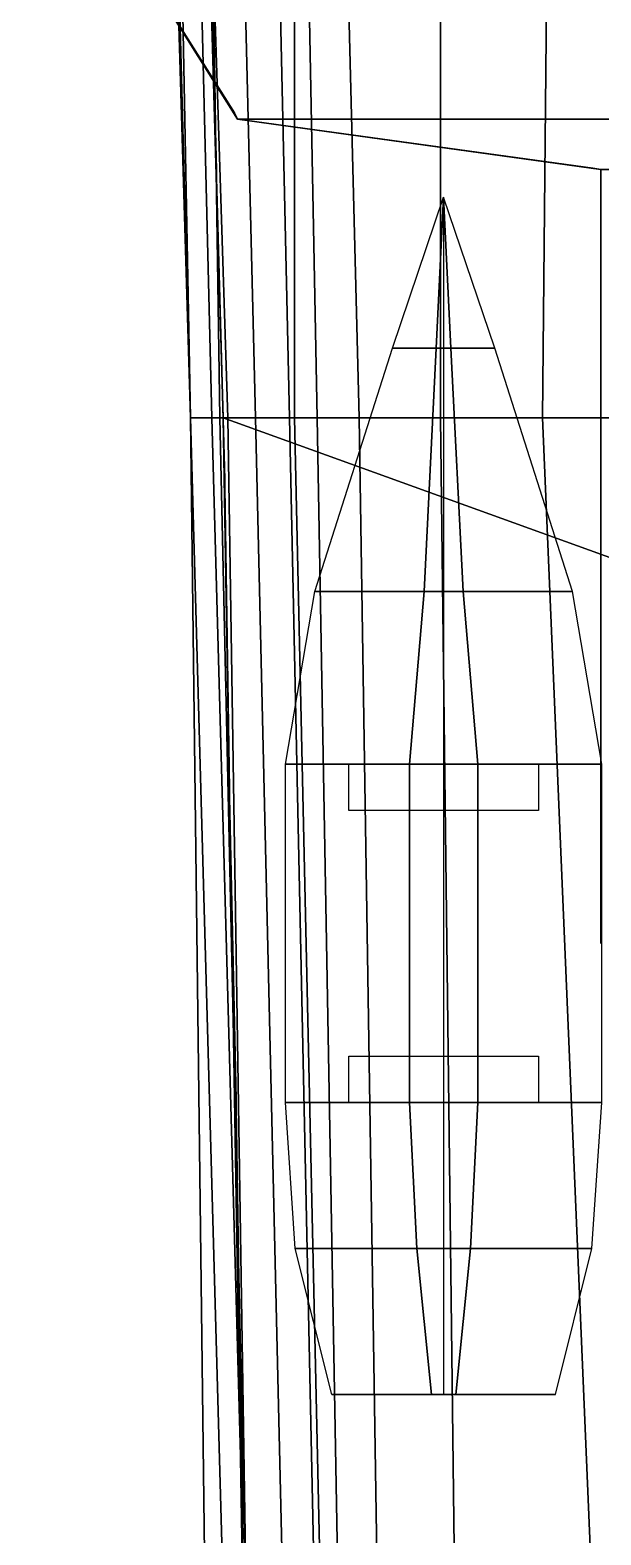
# Model space of a CAD drawing. Header units: millimetres. Extents: x -12 to 12, y -117 to 93.
# Drawn here: x -12.05 to -8.53, y -5.54 to 3.74 of the extents above; entities that cross this region are included whole.
import ezdxf

# ---------------------------------------------------------------- set-up
doc = ezdxf.new("R2010")
doc.units = ezdxf.units.MM
doc.header["$MEASUREMENT"] = 0
for name, color, linetype in [('boats', 1, 'Continuous'), ('railings', 6, 'Continuous'), ('supersctucture', 3, 'Continuous')]:
    doc.layers.add(name, color=color, linetype=linetype)

msp = doc.modelspace()

# ---------------------------------------------------------------- linework, layer by layer
for points in [[(-11.31, 10.75, 5.78), (-11.34, 10.75, 5.5), (-11.06, 1.35, 5.35), (-11.06, 1.35, 5.84)], [(-11.34, 10.75, 5.5), (-11.13, 10.75, 4.57), (-10.83, 1.35, 4.57), (-11.06, 1.35, 5.35)], [(-11.13, 10.75, 5.97), (-11.31, 10.75, 5.78), (-11.06, 1.35, 5.84), (-10.86, 1.35, 6.1)], [(-11.24, 10.75, -1.6), (-11.24, 10.75, -2.57), (-11.06, 1.35, -2.66), (-11.06, 1.35, -1.4)], [(-11.24, 10.75, -2.57), (-11.02, 10.75, -3.54), (-10.88, 1.35, -3.54), (-11.06, 1.35, -2.66)], [(-11.16, 10.75, -0.83), (-11.24, 10.75, -1.6), (-11.06, 1.35, -1.4), (-10.93, 1.35, -0.83)], [(-10.89, 10.75, -0.06), (-11.16, 10.75, -0.83), (-10.93, 1.35, -0.83), (-10.66, 1.35, -0.06)], [(-11.13, 10.75, 4.57), (-10.26, 10.75, 1.01), (-10.02, 1.35, 1.09), (-10.83, 1.35, 4.57)], [(-11.02, 10.75, -3.54), (-10.42, 10.75, -4.79), (-10.42, 1.35, -4.49), (-10.88, 1.35, -3.54)], [(-10.66, 10.75, 0.39), (-10.89, 10.75, -0.06), (-10.66, 1.35, -0.06), (-10.45, 1.35, 0.39)], [(-10.46, 10.75, 0.7), (-10.66, 10.75, 0.39), (-10.45, 1.35, 0.39), (-10.28, 1.35, 0.7)], [(-10.26, 10.75, 1.01), (-10.46, 10.75, 0.7), (-10.28, 1.35, 0.7), (-10.02, 1.35, 1.09)], [(-10.42, 10.75, -4.79), (-9.52, 10.75, -5.72), (-9.52, 1.35, -5.6), (-10.42, 1.35, -4.49)], [(-9.52, 10.75, -5.72), (-8.8, 10.75, -6.21), (-8.89, 1.35, -6.21), (-9.52, 1.35, -5.6)], [(-8.8, 10.75, -6.21), (-7.61, 10.75, -6.73), (-7.83, 1.35, -6.73), (-8.89, 1.35, -6.21)], [(12.05, 5.23, 8.77), (-12.05, 5.23, 8.77), (-10.77, 3.19, 8.77), (10.77, 3.19, 8.77)], [(-10.77, 3.19, 8.67), (-12.05, 5.23, 8.67), (12.05, 5.23, 8.67), (10.77, 3.19, 8.67)], [(-10.77, 3.19, 8.77), (-12.05, 5.23, 8.77), (-12.05, 5.23, 8.67), (-10.77, 3.19, 8.67)], [(-8.53, 2.88, 8.67), (-10.77, 3.19, 8.67), (10.77, 3.19, 8.67), (8.53, 2.88, 8.67)], [(8.53, 2.88, 8.77), (10.77, 3.19, 8.77), (-10.77, 3.19, 8.77), (-8.53, 2.88, 8.77)], [(-8.53, 2.88, 8.77), (-10.77, 3.19, 8.77), (-10.77, 3.19, 8.67), (-8.53, 2.88, 8.67)], [(-8.53, -1.89, 8.77), (-8.53, 2.88, 8.77), (-8.53, 2.88, 8.67), (-8.53, -1.89, 8.67)], [(-11.06, 1.35, -1.4), (-11.06, 1.35, -2.66), (-10.81, -7.65, -2.16), (-10.81, -7.65, -1.69)], [(-11.06, 1.35, -2.66), (-10.88, 1.35, -3.54), (-10.68, -7.65, -3.06), (-10.81, -7.65, -2.16)], [(-10.93, 1.35, -0.83), (-11.06, 1.35, -1.4), (-10.81, -7.65, -1.69), (-10.68, -7.65, -0.83)], [(-10.86, 1.35, 6.1), (-11.06, 1.35, 5.84), (-10.95, -7.65, 5.84), (-10.71, -7.65, 6.12)], [(-11.06, 1.35, 5.84), (-11.06, 1.35, 5.35), (-10.95, -7.65, 5.44), (-10.95, -7.65, 5.84)], [(-11.06, 1.35, 5.35), (-10.83, 1.35, 4.57), (-10.69, -7.65, 4.67), (-10.95, -7.65, 5.44)], [(-10.66, 1.35, -0.06), (-10.93, 1.35, -0.83), (-10.68, -7.65, -0.83), (-10.45, -7.65, -0.06)], [(-10.88, 1.35, -3.54), (-10.42, 1.35, -4.49), (-10.22, -7.65, -4.25), (-10.68, -7.65, -3.06)], [(-10.83, 1.35, 4.57), (-10.02, 1.35, 1.09), (-9.88, -7.65, 1.16), (-10.69, -7.65, 4.67)], [(-10.45, 1.35, 0.39), (-10.66, 1.35, -0.06), (-10.45, -7.65, -0.06), (-10.26, -7.65, 0.39)], [(-10.28, 1.35, 0.7), (-10.45, 1.35, 0.39), (-10.26, -7.65, 0.39), (-10.12, -7.65, 0.7)], [(-10.42, 1.35, -4.49), (-9.52, 1.35, -5.6), (-9.41, -7.65, -5.3), (-10.22, -7.65, -4.25)], [(-10.02, 1.35, 1.09), (-10.28, 1.35, 0.7), (-10.12, -7.65, 0.7), (-9.88, -7.65, 1.16)], [(-9.52, 1.35, -5.6), (-8.89, 1.35, -6.21), (-8.51, -7.65, -6.11), (-9.41, -7.65, -5.3)], [(-8.89, 1.35, -6.21), (-7.83, 1.35, -6.73), (-7.04, -7.65, -6.73), (-8.51, -7.65, -6.11)]]:
    msp.add_3dface(points)
at = {"layer": 'boats'}
for points in [[(-9.815, 1.78, 8.1), (-9.5, 2.71, 8.1), (-9.5, 2.71, 7.86), (-9.545, 1.78, 7.11)], [(-9.545, 1.78, 7.11), (-9.5, 2.71, 7.86), (-9.5, 2.71, 7.86), (-9.5, 1.78, 7.11)], [(-9.185, 1.78, 8.1), (-9.5, 2.71, 8.1), (-9.5, 2.71, 7.86), (-9.455, 1.78, 7.11)], [(-9.455, 1.78, 7.11), (-9.5, 2.71, 7.86), (-9.5, 2.71, 7.86), (-9.5, 1.78, 7.11)], [(-10.295, 0.28, 8.1), (-9.815, 1.78, 8.1), (-9.545, 1.78, 7.11), (-9.62, 0.28, 6.945)], [(-9.62, 0.28, 6.945), (-9.545, 1.78, 7.11), (-9.5, 1.78, 7.11), (-9.5, 0.28, 6.945)], [(-9.38, 0.28, 6.945), (-9.455, 1.78, 7.11), (-9.5, 1.78, 7.11), (-9.5, 0.28, 6.945)], [(-8.705, 0.28, 8.1), (-9.185, 1.78, 8.1), (-9.455, 1.78, 7.11), (-9.38, 0.28, 6.945)], [(-10.475, -0.785, 8.1), (-10.295, 0.28, 8.1), (-9.62, 0.28, 6.945), (-9.71, -0.785, 6.945)], [(-9.71, -0.785, 6.945), (-9.62, 0.28, 6.945), (-9.5, 0.28, 6.945), (-9.5, -0.785, 6.945)], [(-9.29, -0.785, 6.945), (-9.38, 0.28, 6.945), (-9.5, 0.28, 6.945), (-9.5, -0.785, 6.945)], [(-8.525, -0.785, 8.1), (-8.705, 0.28, 8.1), (-9.38, 0.28, 6.945), (-9.29, -0.785, 6.945)], [(-10.475, -2.87, 8.1), (-10.475, -0.785, 8.1), (-9.71, -0.785, 6.945), (-9.71, -2.87, 6.945)], [(-10.085, -1.07, 7.53), (-10.085, -0.785, 7.53), (-8.915, -0.785, 7.53), (-8.915, -1.07, 7.53)], [(-9.71, -2.87, 6.945), (-9.71, -0.785, 6.945), (-9.5, -0.785, 6.945), (-9.5, -2.87, 6.945)], [(-9.29, -2.87, 6.945), (-9.29, -0.785, 6.945), (-9.5, -0.785, 6.945), (-9.5, -2.87, 6.945)], [(-8.525, -2.87, 8.1), (-8.525, -0.785, 8.1), (-9.29, -0.785, 6.945), (-9.29, -2.87, 6.945)], [(-10.085, -2.87, 7.53), (-10.085, -2.585, 7.53), (-8.915, -2.585, 7.53), (-8.915, -2.87, 7.53)], [(-10.415, -3.77, 8.1), (-10.475, -2.87, 8.1), (-9.71, -2.87, 6.945), (-9.665, -3.77, 7.095)], [(-9.665, -3.77, 7.095), (-9.71, -2.87, 6.945), (-9.5, -2.87, 6.945), (-9.5, -3.77, 7.095)], [(-9.335, -3.77, 7.095), (-9.29, -2.87, 6.945), (-9.5, -2.87, 6.945), (-9.5, -3.77, 7.095)], [(-8.585, -3.77, 8.1), (-8.525, -2.87, 8.1), (-9.29, -2.87, 6.945), (-9.335, -3.77, 7.095)], [(-10.19, -4.67, 8.1), (-10.415, -3.77, 8.1), (-9.665, -3.77, 7.095), (-9.575, -4.67, 7.605)], [(-9.575, -4.67, 7.605), (-9.665, -3.77, 7.095), (-9.5, -3.77, 7.095), (-9.5, -4.67, 7.605)], [(-9.425, -4.67, 7.605), (-9.335, -3.77, 7.095), (-9.5, -3.77, 7.095), (-9.5, -4.67, 7.605)], [(-8.81, -4.67, 8.1), (-8.585, -3.77, 8.1), (-9.335, -3.77, 7.095), (-9.425, -4.67, 7.605)], [(-9.5, -4.67, 8.1), (-10.19, -4.67, 8.1), (-9.575, -4.67, 7.605), (-9.5, -4.67, 7.605)], [(-9.5, -4.67, 8.1), (-8.81, -4.67, 8.1), (-9.425, -4.67, 7.605), (-9.5, -4.67, 7.605)]]:
    msp.add_3dface(points, dxfattribs=at)
at = {"layer": 'railings'}
for points in [[(-12.05, 5.23, 9.9), (-12.05, 5.23, 9.95), (-10.79, 3.23, 9.95), (-10.79, 3.23, 9.9)], [(-10.79, 3.23, 9.9), (-10.79, 3.23, 9.95), (-12.05, 5.23, 9.95), (-12.05, 5.23, 9.9)], [(-10.79, 3.23, 9.38), (-10.79, 3.23, 9.43), (-12.05, 5.23, 9.43), (-12.05, 5.23, 9.38)], [(-12.05, 5.23, 9.38), (-12.05, 5.23, 9.43), (-10.79, 3.23, 9.43), (-10.79, 3.23, 9.38)], [(-10.95, 4.74, 7.18), (-10.95, 4.74, 7.23), (-10.9, 2.88, 7.25), (-10.9, 2.88, 7.2)], [(-10.9, 2.88, 7.2), (-10.9, 2.88, 7.25), (-10.95, 4.74, 7.23), (-10.95, 4.74, 7.18)], [(-10.9, 2.88, 6.68), (-10.9, 2.88, 6.73), (-10.95, 4.74, 6.71), (-10.95, 4.74, 6.66)], [(-10.95, 4.74, 6.66), (-10.95, 4.74, 6.71), (-10.9, 2.88, 6.73), (-10.9, 2.88, 6.68)], [(-10.77, 3.19, 9.95), (-10.79, 3.23, 9.95), (-10.79, 3.23, 8.77), (-10.77, 3.19, 8.77)], [(-10.77, 3.19, 8.77), (-10.79, 3.23, 8.77), (-10.79, 3.23, 9.95), (-10.77, 3.19, 9.95)], [(-8.58, 2.89, 9.9), (-8.58, 2.89, 9.95), (-10.77, 3.19, 9.95), (-10.77, 3.19, 9.9)], [(-10.77, 3.19, 9.9), (-10.77, 3.19, 9.95), (-8.58, 2.89, 9.95), (-8.58, 2.89, 9.9)], [(-10.77, 3.19, 9.38), (-10.77, 3.19, 9.43), (-8.58, 2.89, 9.43), (-8.58, 2.89, 9.38)], [(-8.58, 2.89, 9.38), (-8.58, 2.89, 9.43), (-10.77, 3.19, 9.43), (-10.77, 3.19, 9.38)], [(-10.9, 2.83, 7.25), (-10.9, 2.88, 7.25), (-10.9, 2.88, 6.07), (-10.9, 2.83, 6.07)], [(-10.9, 2.83, 6.07), (-10.9, 2.88, 6.07), (-10.9, 2.88, 7.25), (-10.9, 2.83, 7.25)], [(-8.53, 2.88, 8.77), (-8.58, 2.89, 8.77), (-8.58, 2.89, 9.95), (-8.53, 2.88, 9.95)], [(-8.53, 2.88, 9.95), (-8.58, 2.89, 9.95), (-8.58, 2.89, 8.77), (-8.53, 2.88, 8.77)], [(-10.9, 2.83, 7.2), (-10.9, 2.83, 7.25), (-10.85, 0.97, 7.28), (-10.85, 0.97, 7.23)], [(-10.85, 0.97, 7.23), (-10.85, 0.97, 7.28), (-10.9, 2.83, 7.25), (-10.9, 2.83, 7.2)], [(-10.85, 0.97, 6.71), (-10.85, 0.97, 6.76), (-10.9, 2.83, 6.73), (-10.9, 2.83, 6.68)], [(-10.9, 2.83, 6.68), (-10.9, 2.83, 6.73), (-10.85, 0.97, 6.76), (-10.85, 0.97, 6.71)], [(-10.85, 0.92, 6.1), (-10.85, 0.97, 6.1), (-10.85, 0.97, 7.28), (-10.85, 0.92, 7.28)], [(-10.85, 0.92, 7.28), (-10.85, 0.97, 7.28), (-10.85, 0.97, 6.1), (-10.85, 0.92, 6.1)], [(-10.82, -0.94, 7.23), (-10.82, -0.94, 7.28), (-10.85, 0.92, 7.28), (-10.85, 0.92, 7.23)], [(-10.85, 0.92, 7.23), (-10.85, 0.92, 7.28), (-10.82, -0.94, 7.28), (-10.82, -0.94, 7.23)], [(-10.85, 0.92, 6.71), (-10.85, 0.92, 6.76), (-10.82, -0.94, 6.76), (-10.82, -0.94, 6.71)], [(-10.82, -0.94, 6.71), (-10.82, -0.94, 6.76), (-10.85, 0.92, 6.76), (-10.85, 0.92, 6.71)], [(-10.82, -0.99, 7.28), (-10.82, -0.94, 7.28), (-10.82, -0.94, 6.1), (-10.82, -0.99, 6.1)], [(-10.82, -0.99, 6.1), (-10.82, -0.94, 6.1), (-10.82, -0.94, 7.28), (-10.82, -0.99, 7.28)], [(-10.82, -0.99, 7.23), (-10.82, -0.99, 7.28), (-10.78, -2.85, 7.28), (-10.78, -2.85, 7.23)], [(-10.78, -2.85, 7.23), (-10.78, -2.85, 7.28), (-10.82, -0.99, 7.28), (-10.82, -0.99, 7.23)], [(-10.78, -2.85, 6.71), (-10.78, -2.85, 6.76), (-10.82, -0.99, 6.76), (-10.82, -0.99, 6.71)], [(-10.82, -0.99, 6.71), (-10.82, -0.99, 6.76), (-10.78, -2.85, 6.76), (-10.78, -2.85, 6.71)], [(-10.78, -2.9, 7.28), (-10.78, -2.85, 7.28), (-10.78, -2.85, 6.1), (-10.78, -2.9, 6.1)], [(-10.78, -2.9, 6.1), (-10.78, -2.85, 6.1), (-10.78, -2.85, 7.28), (-10.78, -2.9, 7.28)], [(-10.75, -4.76, 7.24), (-10.75, -4.76, 7.29), (-10.78, -2.9, 7.28), (-10.78, -2.9, 7.23)], [(-10.78, -2.9, 7.23), (-10.78, -2.9, 7.28), (-10.75, -4.76, 7.29), (-10.75, -4.76, 7.24)], [(-10.78, -2.9, 6.71), (-10.78, -2.9, 6.76), (-10.75, -4.76, 6.77), (-10.75, -4.76, 6.72)], [(-10.75, -4.76, 6.72), (-10.75, -4.76, 6.77), (-10.78, -2.9, 6.76), (-10.78, -2.9, 6.71)], [(-10.75, -4.81, 6.11), (-10.75, -4.76, 6.11), (-10.75, -4.76, 7.29), (-10.75, -4.81, 7.29)], [(-10.75, -4.81, 7.29), (-10.75, -4.76, 7.29), (-10.75, -4.76, 6.11), (-10.75, -4.81, 6.11)], [(-10.75, -4.81, 7.24), (-10.75, -4.81, 7.29), (-10.72, -6.67, 7.29), (-10.72, -6.67, 7.24)], [(-10.72, -6.67, 7.24), (-10.72, -6.67, 7.29), (-10.75, -4.81, 7.29), (-10.75, -4.81, 7.24)], [(-10.72, -6.67, 6.72), (-10.72, -6.67, 6.77), (-10.75, -4.81, 6.77), (-10.75, -4.81, 6.72)], [(-10.75, -4.81, 6.72), (-10.75, -4.81, 6.77), (-10.72, -6.67, 6.77), (-10.72, -6.67, 6.72)]]:
    msp.add_3dface(points, dxfattribs=at)
at = {"layer": 'supersctucture'}
for points in [[(-5.46, 8.84, 5.99), (-11.13, 10.75, 5.97), (-10.86, 1.35, 6.1), (-5.46, -0.6, 6.09)], [(-5.46, -0.6, 6.09), (-10.86, 1.35, 6.1), (-10.71, -7.65, 6.12), (-5.18, -2.95, 6.11)], [(-4.47, -7.21, 6.11), (-5.18, -2.95, 6.11), (-10.71, -7.65, 6.12), (-6.13, -9.15, 6.09)]]:
    msp.add_3dface(points, dxfattribs=at)

doc.saveas('drawing.dxf')
